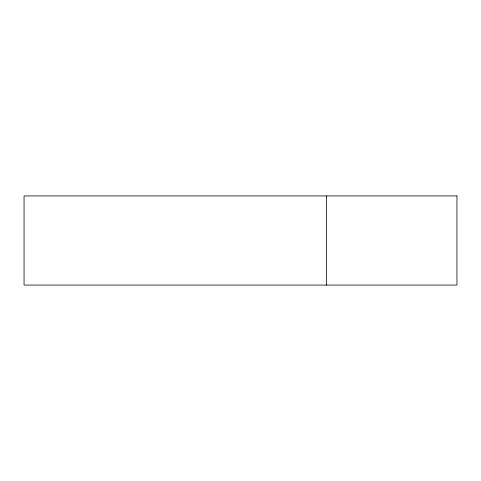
<?xml version="1.0" encoding="UTF-8"?>
<svg xmlns="http://www.w3.org/2000/svg" width="481" height="481" viewBox="0 0 481 481"><rect width="100%" height="100%" fill="white"/><g stroke="black" fill="none" stroke-linecap="round" stroke-linejoin="round"><path stroke-width="0.72" d="M326.443 195.935L326.443 285.065M456.95 195.935L24.05 195.935L24.05 285.065L456.95 285.065L456.95 195.935"/></g></svg>
